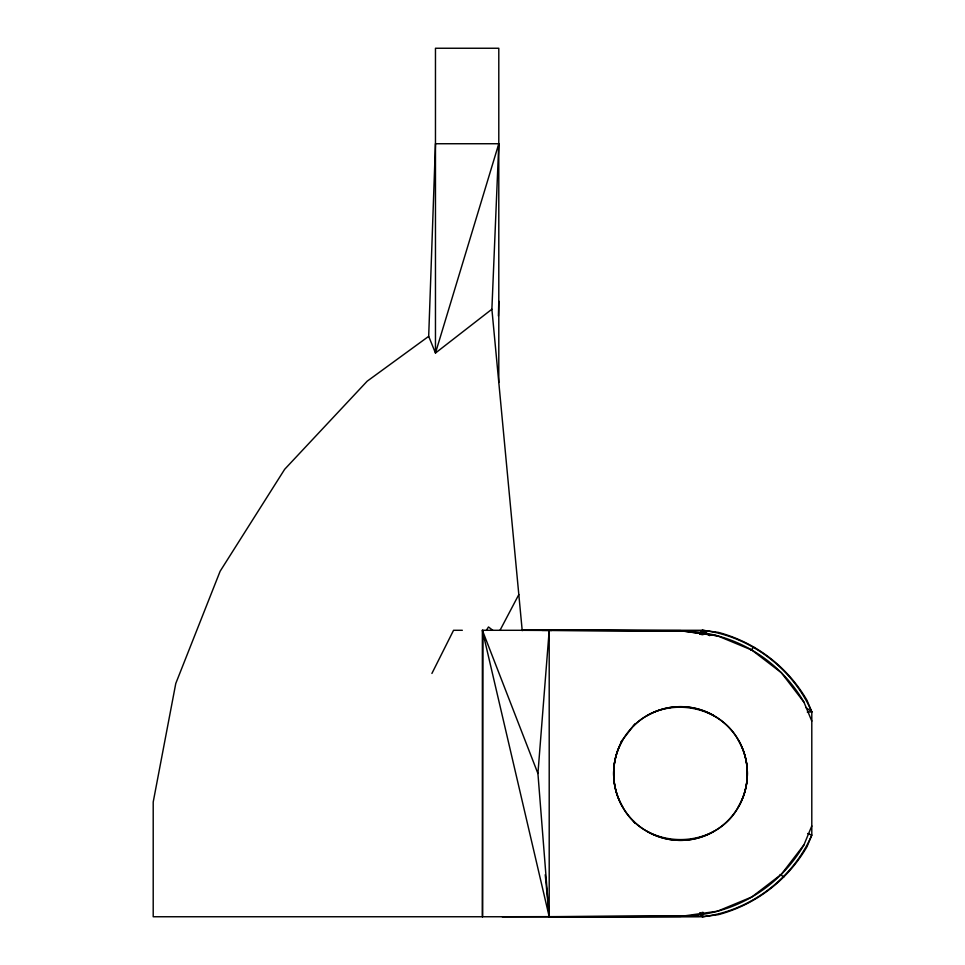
<?xml version="1.0" encoding="UTF-8"?>
<svg xmlns="http://www.w3.org/2000/svg" width="965" height="965" viewBox="0 0 965 965"><rect width="100%" height="100%" fill="white"/><g stroke="black" fill="none" stroke-linecap="round" stroke-linejoin="round"><path stroke-width="1.45" d="M482.946 630.29L482.609 916.75M498.41 315.989L498.796 301.237M491.885 309.222L435.468 353.033L428.689 336.339L435.468 143.737L498.796 143.737L491.885 309.222L522.222 630.688M702.218 634.741L702.484 630.29L482.367 630.29L482.367 916.75M811.794 825.931L803.978 844.809A142.579 142.579 0 0 1 680.506 916.099L549.206 916.75L537.927 773.52L549.206 630.29L680.506 630.941A142.579 142.579 0 0 1 803.978 702.231L811.794 721.108M428.689 336.339L367.17 381.199L284.675 469.28L220.129 571.244L175.775 683.485L153.206 802.036L153.206 916.75L702.484 916.75L703.075 912.335M701.241 634.608L702.484 630.29C749.516 635.646 793.109 668.552 811.794 711.917L811.794 835.123C793.109 878.488 749.516 911.394 702.484 916.75L699.854 913.107M498.796 143.737L435.468 353.033L435.468 48.25L498.796 48.25L498.796 382.454M701.157 632.956L702.484 630.29L718.322 632.377A146.125 146.125 0 0 1 807.054 700.457L811.794 711.917L807.283 712.086M431.91 673.449L453.562 630.29L462.332 630.29M500.015 630.29L518.808 594.597M486.396 630.29L488.495 626.973L492.765 630.29M700.047 634.053L702.484 630.29L709.685 635.658M620.64 742.35L634.994 723.822M699.854 633.933L702.484 630.29L703.075 634.705M751.035 650.362L753.617 646.9M633.233 726.259C662.617 695.765 717.9 703.039 738.382 740.095A65.789 64.534 90 0 1 738.394 806.945C714.969 850.467 646.031 850.467 622.618 806.945A65.789 64.534 -90 0 1 622.606 740.095A66.392 65.849 -90 0 0 622.618 806.945M803.978 844.809L781.324 874.338L751.795 896.992L717.405 911.237L680.506 916.424L549.869 916.75M699.613 633.776L702.484 630.29M700.047 912.986L702.484 916.75L718.322 914.663A146.125 146.125 0 0 0 807.054 846.582L811.794 835.123L807.645 833.531M502.246 916.75L699.058 916.328M541.835 630.314L551.859 630.362L541.968 630.35M717.405 635.802L680.506 630.615L522.174 630.29L680.506 630.784L717.405 635.802L751.795 650.048L781.324 672.702L803.978 702.231M780.13 874.483L783.882 876.92M805.787 707.429L811.794 711.917M633.233 820.781L634.994 823.217M700.494 912.745L702.484 916.75L702.218 912.299M537.927 773.52L482.367 630.29L549.206 916.75L549.206 630.29M701.664 913.867L702.484 916.75M545.237 874.724L549.206 916.75M647.081 831.408A66.838 66.838 0 0 0 747.344 773.52A66.838 66.838 0 0 0 647.081 715.632A66.838 66.838 0 0 0 647.081 831.408A69.239 67.924 -90 0 0 713.919 831.396M738.394 740.095A66.392 65.849 -90 0 1 738.394 806.945M647.081 715.632A69.239 67.924 90 0 1 713.919 715.632"/></g></svg>
